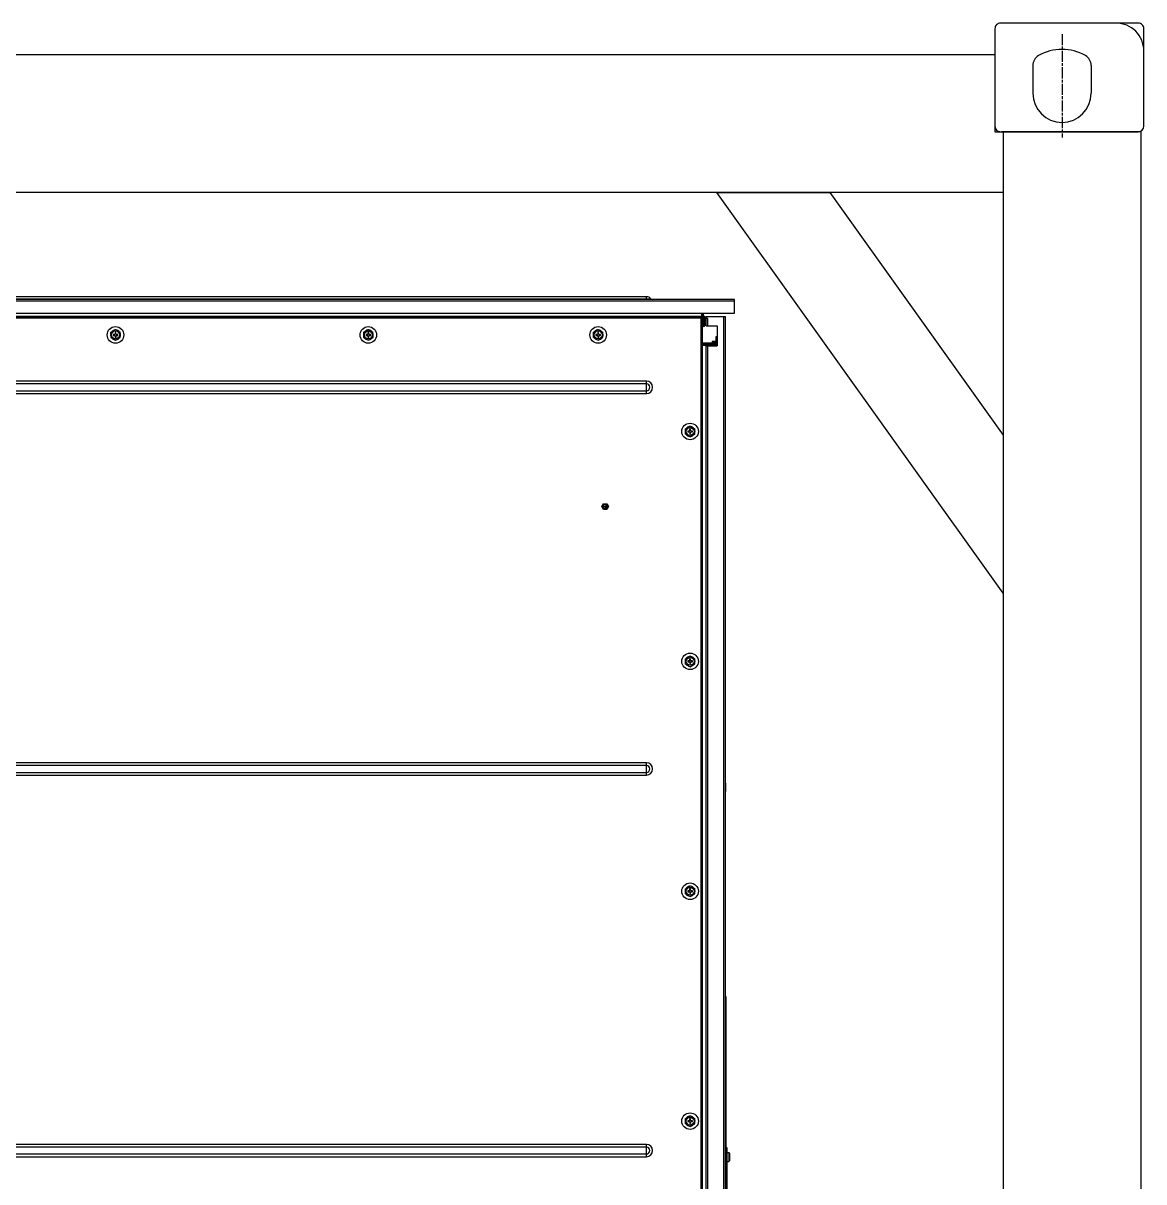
# Model space of a CAD drawing. Extents: x 59521 to 184406, y -1257 to 56672.
# Drawn here: x 80008 to 81227, y 14991 to 16251 of the extents above; entities that cross this region are included whole.
import ezdxf

# ---------------------------------------------------------------- set-up
doc = ezdxf.new("R2010")
doc.units = 0
doc.header["$MEASUREMENT"] = 0
doc.linetypes.add('AM_ISO08W050', pattern=[18, 12, -1.5, 3, -1.5])
doc.layers.get('0').update_dxf_attribs({"linetype": 'CONTINUOUS'})
for name, color, linetype in [('2401-00198_NFH-M5-12_0', 7, 'CONTINUOUS'), ('2401-01089_0', 7, 'CONTINUOUS'), ('2401-01144-S-M6-16HWM_0', 7, 'CONTINUOUS'), ('4208-10637_0', 7, 'CONTINUOUS'), ('4208-10658_0', 7, 'CONTINUOUS'), ('4209-40888_0_0', 7, 'CONTINUOUS'), ('4212-KH002_041_F_0', 7, 'CONTINUOUS'), ('4212-KH011_041_0', 7, 'CONTINUOUS'), ('4215-19370_2_1_0', 7, 'CONTINUOUS'), ('4215-19370_2_2_0', 7, 'CONTINUOUS'), ('4215-19370_2_3_0', 7, 'CONTINUOUS'), ('4215-19372_1_0', 7, 'CONTINUOUS'), ('4215-19375_0', 7, 'CONTINUOUS'), ('4215-19375_1_0', 7, 'CONTINUOUS')]:
    doc.layers.add(name, color=color, linetype=linetype)
for name, color, linetype, lineweight in [('AM_0', 7, 'CONTINUOUS', 30), ('AM_7N', 4, 'AM_ISO08W050', 25), ('THICK', 7, 'CONTINUOUS', 0)]:
    doc.layers.add(name, color=color, linetype=linetype, lineweight=lineweight)

# ---------------------------------------------------------------- blocks, each defined once
blk = doc.blocks.new('A$C2059127E')
at = {"layer": '2401-00198_NFH-M5-12_0', "color": 87, "linetype": 'Continuous'}
for p, q in [((1516.1, 1907.3), (1517.9, 1910.4)), ((1517.9, 1904.1), (1516.1, 1907.3)), ((1517.9, 1910.4), (1521.6, 1910.4)), ((1517.9, 1907.8), (1517.9, 1907.6)), ((1518.6, 1907.8), (1517.9, 1907.8)), ((1517.9, 1907.6), (1518.5, 1907.6)), ((1518, 1907.2), (1517.9, 1907.1)), ((1517.9, 1907.1), (1517.9, 1907)), ((1517.9, 1907), (1517.9, 1907)), ((1517.9, 1907), (1517.9, 1906.9)), ((1517.9, 1906.9), (1518, 1906.8)), ((1521.6, 1904.1), (1517.9, 1904.1)), ((1518.5, 1907.6), (1518, 1907.2)), ((1518, 1907), (1518.1, 1907.1)), ((1518, 1907), (1518, 1907)), ((1518.1, 1906.9), (1518, 1907)), ((1518, 1906.8), (1518.1, 1906.8)), ((1518.1, 1907.1), (1518.6, 1907.6)), ((1518.2, 1906.9), (1518.1, 1906.9)), ((1518.1, 1906.9), (1518.1, 1906.9)), ((1518.1, 1906.8), (1518.2, 1906.8)), ((1518.3, 1906.9), (1518.2, 1906.9)), ((1518.2, 1906.8), (1518.3, 1906.8)), ((1518.4, 1906.9), (1518.3, 1906.9)), ((1518.3, 1906.8), (1518.4, 1906.8)), ((1518.5, 1906.9), (1518.4, 1906.9)), ((1518.4, 1906.8), (1518.5, 1906.8)), ((1518.5, 1907), (1518.5, 1906.9)), ((1518.6, 1907), (1518.5, 1907)), ((1518.5, 1906.8), (1518.6, 1906.9)), ((1518.6, 1907.6), (1518.6, 1907.8)), ((1518.6, 1906.9), (1518.6, 1907)), ((1518.8, 1907.8), (1518.8, 1906.8)), ((1518.9, 1907.8), (1518.8, 1907.8)), ((1518.8, 1906.8), (1518.9, 1906.8)), ((1518.9, 1906.9), (1518.9, 1907.8)), ((1519.1, 1907.1), (1518.9, 1906.9)), ((1518.9, 1906.8), (1519.1, 1906.9)), ((1519.1, 1906.9), (1519.1, 1907.1)), ((1519.2, 1907.4), (1519.2, 1907.4)), ((1519.2, 1907.4), (1519.3, 1907.2)), ((1519.3, 1907.3), (1519.2, 1907.4)), ((1519.3, 1907.2), (1519.2, 1907.1)), ((1519.2, 1907.1), (1519.3, 1907.2)), ((1519.2, 1907.1), (1519.2, 1907.1)), ((1519.3, 1907.4), (1519.3, 1907.3)), ((1519.4, 1907.4), (1519.3, 1907.4)), ((1519.3, 1907.2), (1519.3, 1907)), ((1519.3, 1907), (1519.4, 1907)), ((1519.5, 1907.4), (1519.4, 1907.3)), ((1519.4, 1907.2), (1519.5, 1907.4)), ((1519.4, 1907.3), (1519.4, 1907.4)), ((1519.4, 1907), (1519.4, 1907.2)), ((1519.4, 1907.2), (1519.5, 1907.1)), ((1519.5, 1907.1), (1519.4, 1907.2)), ((1519.5, 1907.4), (1519.5, 1907.4)), ((1519.5, 1907.1), (1519.5, 1907.1)), ((1519.8, 1907.7), (1519.7, 1907.6)), ((1519.7, 1907.6), (1519.7, 1907.5)), ((1519.7, 1907.5), (1519.7, 1907.4)), ((1519.7, 1907.4), (1519.7, 1907.3)), ((1519.7, 1907.3), (1519.8, 1907.2)), ((1519.7, 1906.9), (1519.7, 1906.8)), ((1520.3, 1906.9), (1519.7, 1906.9)), ((1519.7, 1906.8), (1520.4, 1906.8)), ((1519.9, 1907.7), (1519.8, 1907.7)), ((1519.8, 1907.6), (1519.9, 1907.6)), ((1519.8, 1907.5), (1519.8, 1907.6)), ((1519.8, 1907.5), (1519.8, 1907.5)), ((1519.8, 1907.4), (1519.8, 1907.5)), ((1519.8, 1907.3), (1519.8, 1907.4)), ((1519.8, 1907.3), (1519.8, 1907.3)), ((1519.9, 1907.2), (1519.8, 1907.3)), ((1519.8, 1907.2), (1519.9, 1907.1)), ((1520, 1907.8), (1519.9, 1907.7)), ((1519.9, 1907.6), (1520, 1907.6)), ((1520, 1907.2), (1519.9, 1907.2)), ((1519.9, 1907.1), (1520, 1907.1)), ((1520.1, 1907.8), (1520, 1907.8)), ((1520, 1907.6), (1520.1, 1907.6)), ((1520.1, 1907.2), (1520, 1907.2)), ((1520, 1907.1), (1520.1, 1907.1)), ((1520.2, 1907.7), (1520.1, 1907.8)), ((1520.1, 1907.6), (1520.2, 1907.6)), ((1520.2, 1907.2), (1520.1, 1907.2)), ((1520.1, 1907.1), (1520.2, 1907.1)), ((1520.3, 1907.7), (1520.2, 1907.7)), ((1520.2, 1907.6), (1520.3, 1907.6)), ((1520.3, 1907.3), (1520.2, 1907.2)), ((1520.2, 1907.1), (1520.3, 1907.2)), ((1520.4, 1907.6), (1520.3, 1907.7)), ((1520.3, 1907.6), (1520.3, 1907.5)), ((1520.3, 1907.5), (1520.4, 1907.5)), ((1520.4, 1907.3), (1520.3, 1907.3)), ((1520.3, 1907.2), (1520.3, 1906.9)), ((1520.4, 1907.5), (1520.4, 1907.6)), ((1520.4, 1906.8), (1520.4, 1907.3)), ((1520.6, 1907.8), (1520.6, 1906.8)), ((1520.7, 1907.8), (1520.6, 1907.8)), ((1520.6, 1906.8), (1520.8, 1906.8)), ((1521, 1907.8), (1520.7, 1907)), ((1520.7, 1907), (1520.7, 1907.8)), ((1520.8, 1906.8), (1521.1, 1907.6)), ((1521.2, 1907.8), (1521, 1907.8)), ((1521.1, 1907.6), (1521.4, 1906.8)), ((1521.5, 1907), (1521.2, 1907.8)), ((1521.4, 1906.8), (1521.6, 1906.8)), ((1521.5, 1907.8), (1521.5, 1907)), ((1521.6, 1907.8), (1521.5, 1907.8)), ((1521.6, 1910.4), (1523.4, 1907.3)), ((1521.6, 1906.8), (1521.6, 1907.8)), ((1523.4, 1907.3), (1521.6, 1904.1))]:
    blk.add_line(p, q, dxfattribs=at)
at = {"layer": '2401-01089_0', "color": 87, "linetype": 'Continuous'}
for p, q in [((1652.4, 1205), (1654.2, 1205)), ((1655.2, 1204), (1654.2, 1205)), ((1654.2, 1205), (1654.2, 1195)), ((1655.2, 1204), (1655.2, 1196)), ((1652.4, 1195), (1654.2, 1195)), ((1655.2, 1196), (1654.2, 1195))]:
    blk.add_line(p, q, dxfattribs=at)
at = {"layer": '2401-01144-S-M6-16HWM_0', "color": 87, "linetype": 'Continuous'}
for p, q in [((982.2, 2096.8), (987.2, 2099.8)), ((982.3, 2091.1), (982.2, 2096.8)), ((984.7, 2094.5), (984.8, 2093.5)), ((986.2, 2094.5), (984.7, 2094.5)), ((984.8, 2093.5), (986.3, 2093.5)), ((986.7, 2096.5), (986.7, 2095)), ((987.7, 2096.5), (986.7, 2096.5)), ((986.8, 2093), (986.8, 2091.5)), ((987.2, 2099.8), (992.2, 2096.9)), ((987.7, 2095), (987.7, 2096.5)), ((987.8, 2091.5), (987.8, 2093)), ((989.7, 2094.5), (988.2, 2094.5)), ((988.3, 2093.5), (989.8, 2093.5)), ((989.8, 2093.5), (989.7, 2094.5)), ((992.3, 2091.2), (992.2, 2096.9)), ((1257.2, 2096.8), (1262.2, 2099.8)), ((1257.3, 2091.1), (1257.2, 2096.8)), ((1259.7, 2094.5), (1259.8, 2093.5)), ((1261.2, 2094.5), (1259.7, 2094.5)), ((1259.8, 2093.5), (1261.3, 2093.5)), ((1261.7, 2096.5), (1261.7, 2095)), ((1262.7, 2096.5), (1261.7, 2096.5)), ((1261.8, 2093), (1261.8, 2091.5)), ((1262.2, 2099.8), (1267.2, 2096.9)), ((1262.7, 2095), (1262.7, 2096.5)), ((1262.8, 2091.5), (1262.8, 2093)), ((1264.7, 2094.5), (1263.2, 2094.5)), ((1263.3, 2093.5), (1264.8, 2093.5)), ((1264.8, 2093.5), (1264.7, 2094.5)), ((1267.3, 2091.2), (1267.2, 2096.9)), ((1507.2, 2096.8), (1512.2, 2099.8)), ((1507.3, 2091.1), (1507.2, 2096.8)), ((1509.7, 2094.5), (1509.8, 2093.5)), ((1511.2, 2094.5), (1509.7, 2094.5)), ((1509.8, 2093.5), (1511.3, 2093.5)), ((1511.7, 2096.5), (1511.7, 2095)), ((1512.7, 2096.5), (1511.7, 2096.5)), ((1511.8, 2093), (1511.8, 2091.5)), ((1512.2, 2099.8), (1517.2, 2096.9)), ((1512.7, 2095), (1512.7, 2096.5)), ((1512.8, 2091.5), (1512.8, 2093)), ((1514.7, 2094.5), (1513.2, 2094.5)), ((1513.3, 2093.5), (1514.8, 2093.5)), ((1514.8, 2093.5), (1514.7, 2094.5)), ((1517.3, 2091.2), (1517.2, 2096.9)), ((982.3, 2091.1), (987.3, 2088.2)), ((986.8, 2091.5), (987.8, 2091.5)), ((987.3, 2088.2), (992.3, 2091.2)), ((1257.3, 2091.1), (1262.3, 2088.2)), ((1261.8, 2091.5), (1262.8, 2091.5)), ((1262.3, 2088.2), (1267.3, 2091.2)), ((1507.3, 2091.1), (1512.3, 2088.2)), ((1511.8, 2091.5), (1512.8, 2091.5)), ((1512.3, 2088.2), (1517.3, 2091.2)), ((1607.2, 1991.8), (1612.2, 1994.8)), ((1607.3, 1986.1), (1607.2, 1991.8)), ((1611.7, 1991.5), (1611.7, 1990)), ((1612.7, 1991.5), (1611.7, 1991.5)), ((1612.2, 1994.8), (1617.2, 1991.9)), ((1612.7, 1990), (1612.7, 1991.5)), ((1617.3, 1986.2), (1617.2, 1991.9)), ((1607.3, 1986.1), (1612.3, 1983.2)), ((1609.7, 1989.5), (1609.8, 1988.5)), ((1611.2, 1989.5), (1609.7, 1989.5)), ((1609.8, 1988.5), (1611.3, 1988.5)), ((1611.8, 1988), (1611.8, 1986.5)), ((1611.8, 1986.5), (1612.8, 1986.5)), ((1612.3, 1983.2), (1617.3, 1986.2)), ((1612.8, 1986.5), (1612.8, 1988)), ((1614.7, 1989.5), (1613.2, 1989.5)), ((1613.3, 1988.5), (1614.8, 1988.5)), ((1614.8, 1988.5), (1614.7, 1989.5)), ((1607.2, 1741.8), (1612.2, 1744.8)), ((1607.3, 1736.1), (1607.2, 1741.8)), ((1611.2, 1739.5), (1609.7, 1739.5)), ((1609.7, 1739.5), (1609.8, 1738.5)), ((1612.7, 1741.5), (1611.7, 1741.5)), ((1611.7, 1741.5), (1611.7, 1740)), ((1612.2, 1744.8), (1617.2, 1741.9)), ((1612.7, 1740), (1612.7, 1741.5)), ((1614.7, 1739.5), (1613.2, 1739.5)), ((1614.8, 1738.5), (1614.7, 1739.5)), ((1617.3, 1736.2), (1617.2, 1741.9)), ((1607.3, 1736.1), (1612.3, 1733.2)), ((1609.8, 1738.5), (1611.3, 1738.5)), ((1611.8, 1738), (1611.8, 1736.5)), ((1611.8, 1736.5), (1612.8, 1736.5)), ((1612.3, 1733.2), (1617.3, 1736.2)), ((1612.8, 1736.5), (1612.8, 1738)), ((1613.3, 1738.5), (1614.8, 1738.5)), ((1607.2, 1491.8), (1612.2, 1494.8)), ((1607.3, 1486.1), (1607.2, 1491.8)), ((1611.2, 1489.5), (1609.7, 1489.5)), ((1609.7, 1489.5), (1609.8, 1488.5)), ((1609.8, 1488.5), (1611.3, 1488.5)), ((1612.7, 1491.5), (1611.7, 1491.5)), ((1611.7, 1491.5), (1611.7, 1490)), ((1611.8, 1488), (1611.8, 1486.5)), ((1612.2, 1494.8), (1617.2, 1491.9)), ((1612.7, 1490), (1612.7, 1491.5)), ((1612.8, 1486.5), (1612.8, 1488)), ((1614.7, 1489.5), (1613.2, 1489.5)), ((1613.3, 1488.5), (1614.8, 1488.5)), ((1614.8, 1488.5), (1614.7, 1489.5)), ((1617.3, 1486.2), (1617.2, 1491.9)), ((1607.3, 1486.1), (1612.3, 1483.2)), ((1611.8, 1486.5), (1612.8, 1486.5)), ((1612.3, 1483.2), (1617.3, 1486.2)), ((1607.2, 1241.8), (1612.2, 1244.8)), ((1607.3, 1236.1), (1607.2, 1241.8)), ((1607.3, 1236.1), (1612.3, 1233.2)), ((1611.2, 1239.5), (1609.7, 1239.5)), ((1609.7, 1239.5), (1609.8, 1238.5)), ((1609.8, 1238.5), (1611.3, 1238.5)), ((1612.7, 1241.5), (1611.7, 1241.5)), ((1611.7, 1241.5), (1611.7, 1240)), ((1611.8, 1238), (1611.8, 1236.5)), ((1611.8, 1236.5), (1612.8, 1236.5)), ((1612.2, 1244.8), (1617.2, 1241.9)), ((1612.3, 1233.2), (1617.3, 1236.2)), ((1612.7, 1240), (1612.7, 1241.5)), ((1612.8, 1236.5), (1612.8, 1238)), ((1614.7, 1239.5), (1613.2, 1239.5)), ((1613.3, 1238.5), (1614.8, 1238.5)), ((1614.8, 1238.5), (1614.7, 1239.5)), ((1617.3, 1236.2), (1617.2, 1241.9))]:
    blk.add_line(p, q, dxfattribs=at)
for centre, radius in [((987.2, 2094), 9), ((987.2, 2094), 4.25), ((1262.2, 2094), 9), ((1262.2, 2094), 4.25), ((1512.2, 2094), 9), ((1512.2, 2094), 4.25), ((1612.2, 1989), 9), ((1612.2, 1989), 4.25), ((1612.2, 1739), 9), ((1612.2, 1739), 4.25), ((1612.2, 1489), 9), ((1612.2, 1489), 4.25), ((1612.2, 1239), 9), ((1612.2, 1239), 4.25)]:
    blk.add_circle(centre, radius, dxfattribs=at)
for centre, radius, start, end in [((987.2, 2094), 5.35, 159.6691, 201.3485), ((987.2, 2094), 5.47, 144.5164, 156.5013), ((987.2, 2094), 5.47, 204.5164, 216.5013), ((987.2, 2094), 5.35, 99.6691, 141.3485), ((986.2, 2095), 0.5, 270.5088, 0.5088), ((986.3, 2093), 0.5, 0.5088, 90.5088), ((987.2, 2094), 5.47, 84.5164, 96.5013), ((988.2, 2095), 0.5, 180.5088, 270.5088), ((988.3, 2093), 0.5, 90.5088, 180.5088), ((987.2, 2094), 5.35, 39.6691, 81.3485), ((987.2, 2094), 5.47, 24.5164, 36.5013), ((987.2, 2094), 5.47, 324.5164, 336.5013), ((987.2, 2094), 5.35, 339.6691, 21.3485), ((1262.2, 2094), 5.35, 159.6691, 201.3485), ((1262.2, 2094), 5.47, 144.5164, 156.5013), ((1262.2, 2094), 5.47, 204.5164, 216.5013), ((1262.2, 2094), 5.35, 99.6691, 141.3485), ((1261.2, 2095), 0.5, 270.5088, 0.5088), ((1261.3, 2093), 0.5, 0.5088, 90.5088), ((1262.2, 2094), 5.47, 84.5164, 96.5013), ((1263.2, 2095), 0.5, 180.5088, 270.5088), ((1263.3, 2093), 0.5, 90.5088, 180.5088), ((1262.2, 2094), 5.35, 39.6691, 81.3485), ((1262.2, 2094), 5.47, 24.5164, 36.5013), ((1262.2, 2094), 5.47, 324.5164, 336.5013), ((1262.2, 2094), 5.35, 339.6691, 21.3485), ((1512.2, 2094), 5.35, 159.6691, 201.3485), ((1512.2, 2094), 5.47, 144.5164, 156.5013), ((1512.2, 2094), 5.47, 204.5164, 216.5013), ((1512.2, 2094), 5.35, 99.6691, 141.3485), ((1511.2, 2095), 0.5, 270.5088, 0.5088), ((1511.3, 2093), 0.5, 0.5088, 90.5088), ((1512.2, 2094), 5.47, 84.5164, 96.5013), ((1513.2, 2095), 0.5, 180.5088, 270.5088), ((1513.3, 2093), 0.5, 90.5088, 180.5088), ((1512.2, 2094), 5.35, 39.6691, 81.3485), ((1512.2, 2094), 5.47, 24.5164, 36.5013), ((1512.2, 2094), 5.47, 324.5164, 336.5013), ((1512.2, 2094), 5.35, 339.6691, 21.3485), ((987.2, 2094), 5.35, 219.6691, 261.3485), ((987.2, 2094), 5.47, 264.5164, 276.5013), ((987.2, 2094), 5.35, 279.6691, 321.3485), ((1262.2, 2094), 5.35, 219.6691, 261.3485), ((1262.2, 2094), 5.47, 264.5164, 276.5013), ((1262.2, 2094), 5.35, 279.6691, 321.3485), ((1512.2, 2094), 5.35, 219.6691, 261.3485), ((1512.2, 2094), 5.47, 264.5164, 276.5013), ((1512.2, 2094), 5.35, 279.6691, 321.3485), ((1612.2, 1989), 5.35, 159.6691, 201.3485), ((1612.2, 1989), 5.47, 144.5164, 156.5013), ((1612.2, 1989), 5.35, 99.6691, 141.3485), ((1612.2, 1989), 5.47, 84.5164, 96.5013), ((1612.2, 1989), 5.35, 39.6691, 81.3485), ((1612.2, 1989), 5.47, 24.5164, 36.5013), ((1612.2, 1989), 5.35, 339.6691, 21.3485), ((1612.2, 1989), 5.47, 204.5164, 216.5013), ((1612.2, 1989), 5.35, 219.6691, 261.3485), ((1611.2, 1990), 0.5, 270.5088, 0.5088), ((1611.3, 1988), 0.5, 0.5088, 90.5088), ((1612.2, 1989), 5.47, 264.5164, 276.5013), ((1613.2, 1990), 0.5, 180.5088, 270.5088), ((1613.3, 1988), 0.5, 90.5088, 180.5088), ((1612.2, 1989), 5.35, 279.6691, 321.3485), ((1612.2, 1989), 5.47, 324.5164, 336.5013), ((1612.2, 1739), 5.35, 159.6691, 201.3485), ((1612.2, 1739), 5.47, 144.5164, 156.5013), ((1612.2, 1739), 5.35, 99.6691, 141.3485), ((1611.2, 1740), 0.5, 270.5088, 0.5088), ((1612.2, 1739), 5.47, 84.5164, 96.5013), ((1613.2, 1740), 0.5, 180.5088, 270.5088), ((1612.2, 1739), 5.35, 39.6691, 81.3485), ((1612.2, 1739), 5.47, 24.5164, 36.5013), ((1612.2, 1739), 5.35, 339.6691, 21.3485), ((1612.2, 1739), 5.47, 204.5164, 216.5013), ((1612.2, 1739), 5.35, 219.6691, 261.3485), ((1611.3, 1738), 0.5, 0.5088, 90.5088), ((1612.2, 1739), 5.47, 264.5164, 276.5013), ((1613.3, 1738), 0.5, 90.5088, 180.5088), ((1612.2, 1739), 5.35, 279.6691, 321.3485), ((1612.2, 1739), 5.47, 324.5164, 336.5013), ((1612.2, 1489), 5.35, 159.6691, 201.3485), ((1612.2, 1489), 5.47, 144.5164, 156.5013), ((1612.2, 1489), 5.35, 99.6691, 141.3485), ((1611.2, 1490), 0.5, 270.5088, 0.5088), ((1611.3, 1488), 0.5, 0.5088, 90.5088), ((1612.2, 1489), 5.47, 84.5164, 96.5013), ((1613.2, 1490), 0.5, 180.5088, 270.5088), ((1613.3, 1488), 0.5, 90.5088, 180.5088), ((1612.2, 1489), 5.35, 39.6691, 81.3485), ((1612.2, 1489), 5.47, 24.5164, 36.5013), ((1612.2, 1489), 5.47, 324.5164, 336.5013), ((1612.2, 1489), 5.35, 339.6691, 21.3485), ((1612.2, 1489), 5.47, 204.5164, 216.5013), ((1612.2, 1489), 5.35, 219.6691, 261.3485), ((1612.2, 1489), 5.47, 264.5164, 276.5013), ((1612.2, 1489), 5.35, 279.6691, 321.3485), ((1612.2, 1239), 5.35, 159.6691, 201.3485), ((1612.2, 1239), 5.47, 144.5164, 156.5013), ((1612.2, 1239), 5.47, 204.5164, 216.5013), ((1612.2, 1239), 5.35, 99.6691, 141.3485), ((1612.2, 1239), 5.35, 219.6691, 261.3485), ((1611.2, 1240), 0.5, 270.5088, 0.5088), ((1611.3, 1238), 0.5, 0.5088, 90.5088), ((1612.2, 1239), 5.47, 84.5164, 96.5013), ((1613.2, 1240), 0.5, 180.5088, 270.5088), ((1613.3, 1238), 0.5, 90.5088, 180.5088), ((1612.2, 1239), 5.35, 39.6691, 81.3485), ((1612.2, 1239), 5.35, 279.6691, 321.3485), ((1612.2, 1239), 5.47, 24.5164, 36.5013), ((1612.2, 1239), 5.47, 324.5164, 336.5013), ((1612.2, 1239), 5.35, 339.6691, 21.3485), ((1612.2, 1239), 5.47, 264.5164, 276.5013)]:
    blk.add_arc(centre, radius, start, end, dxfattribs=at)
at = {"layer": '4208-10637_0', "color": 87, "linetype": 'Continuous'}
for p, q in [((1652.4, 1210), (1651.2, 1210)), ((1652.4, 1112.5), (1652.4, 1210)), ((1652.4, 1202.6), (1651.2, 1202.6)), ((1652.4, 1178.1), (1651.2, 1178.1))]:
    blk.add_line(p, q, dxfattribs=at)
at = {"layer": '4208-10658_0', "color": 87, "linetype": 'Continuous'}
for p, q in [((1651.2, 1374.7), (1650.7, 1374.7)), ((1651.2, 1374.7), (1651.2, 1079.9)), ((1651.2, 1344.7), (1650.7, 1344.7))]:
    blk.add_line(p, q, dxfattribs=at)
at = {"layer": '4209-40888_0_0', "color": 87, "linetype": 'Continuous'}
for p, q in [((1640.2, 2091.8), (1640.2, 2082)), ((1641.7, 2091.8), (1640.2, 2091.8))]:
    blk.add_line(p, q, dxfattribs=at)
at = {"layer": '4212-KH002_041_F_0', "color": 87, "linetype": 'Continuous'}
for p, q in [((1625.2, 2085.5), (1636.2, 2085.5)), ((1640.2, 2084), (1625.2, 2084)), ((1636.2, 2087), (1636.2, 2085.5)), ((1640.2, 2087), (1636.2, 2087)), ((1640.2, 2085.5), (1636.2, 2085.5))]:
    blk.add_line(p, q, dxfattribs=at)
at = {"layer": '4212-KH011_041_0', "color": 87, "linetype": 'Continuous'}
for p, q in [((1640.2, 2082.5), (1625.2, 2082.5)), ((1636.2, 2082), (1636.2, 2082.5))]:
    blk.add_line(p, q, dxfattribs=at)
at = {"layer": '4215-19370_2_1_0', "color": 87, "linetype": 'Continuous'}
for p, q in [((1660.5, 2132.5), (339, 2132.5)), ((1660.5, 2130.8), (339, 2130.8)), ((429.9, 2133.3), (1569.6, 2133.3)), ((1564.7, 2135.5), (434.7, 2135.5)), ((1564.7, 2132.5), (1564.7, 2135.5)), ((1660.5, 2117.5), (1660.5, 2132.5)), ((339, 2117.5), (1660.5, 2117.5))]:
    blk.add_line(p, q, dxfattribs=at)
for centre, radius, start, end in [((1564.7, 2129), 6.5, 41.8103, 90), ((1571.5, 2135), 2.5, 221.8103, 270)]:
    blk.add_arc(centre, radius, start, end, dxfattribs=at)
at = {"layer": '4215-19370_2_2_0', "color": 87, "linetype": 'Continuous'}
for p, q in [((1624.7, 2117.5), (1624.7, 2114.5)), ((374.7, 2114.5), (1624.7, 2114.5)), ((1624.7, 2114.5), (1624.7, 2114))]:
    blk.add_line(p, q, dxfattribs=at)
at = {"layer": '4215-19370_2_3_0', "color": 87, "linetype": 'Continuous'}
for p, q in [((1625.2, 2114), (1625.2, 2117.5)), ((1626.7, 2104.5), (1626.7, 2117.5)), ((1625.2, 2104.5), (1628.2, 2104.5)), ((1626.7, 2114.5), (1628.2, 2114.5)), ((1628.2, 2104.5), (1628.2, 2114.5))]:
    blk.add_line(p, q, dxfattribs=at)
blk.add_arc((1626.7, 2104.5), 1.5, 180, 0, dxfattribs=at)
at = {"layer": '4215-19372_1_0', "color": 87, "linetype": 'Continuous'}
for p, q in [((374.2, 2114), (1625.2, 2114)), ((375.6, 2112.6), (1623.8, 2112.6)), ((1623.8, 2112.6), (1623.8, 1100.5)), ((1623.8, 2112.6), (1625.2, 2112.6)), ((1625.2, 2114), (1625.2, 1100.5)), ((1564.7, 2043.7), (434.7, 2043.7)), ((1564.7, 2030.3), (1564.7, 2043.7)), ((1564.7, 2040.7), (434.7, 2040.7)), ((434.7, 2033.3), (1564.7, 2033.3)), ((434.7, 2030.3), (1564.7, 2030.3)), ((1564.7, 1628.7), (434.7, 1628.7)), ((1564.7, 1625.7), (434.7, 1625.7)), ((1564.7, 1615.3), (1564.7, 1628.7)), ((434.7, 1618.3), (1564.7, 1618.3)), ((434.7, 1615.3), (1564.7, 1615.3)), ((1564.7, 1213.7), (434.7, 1213.7)), ((1564.7, 1210.7), (434.7, 1210.7)), ((1564.7, 1200.3), (1564.7, 1213.7)), ((434.7, 1203.3), (1564.7, 1203.3)), ((434.7, 1200.3), (1564.7, 1200.3))]:
    blk.add_line(p, q, dxfattribs=at)
blk.add_circle((1519.7, 1907.3), 2.5, dxfattribs=at)
for centre, radius in [((1564.7, 2037), 6.71), ((1564.7, 2037), 3.73), ((1564.7, 1622), 6.71), ((1564.7, 1622), 3.73), ((1564.7, 1207), 6.71), ((1564.7, 1207), 3.73)]:
    blk.add_arc(centre, radius, 270, 90, dxfattribs=at)
at = {"layer": '4215-19375_0', "color": 87, "linetype": 'Continuous'}
blk.add_line((1650.7, 1606.7), (1650.7, 1597.6), dxfattribs=at)
at = {"layer": '4215-19375_1_0', "color": 87, "linetype": 'Continuous'}
for p, q in [((1629.7, 2104), (1629.7, 2114)), ((1629.7, 2114), (1650.7, 2114)), ((1631.4, 2111.8), (1629.7, 2111.8)), ((1631.4, 2104), (1631.4, 2111.8)), ((1649, 101), (1649, 2114)), ((1650.7, 101), (1650.7, 2114)), ((1629.7, 2104), (1641.7, 2104)), ((1641.7, 2104), (1641.7, 2082)), ((1629.7, 101), (1629.7, 2082)), ((1629.7, 2082), (1641.7, 2082)), ((1631.4, 103.2), (1631.4, 2082))]:
    blk.add_line(p, q, dxfattribs=at)

msp = doc.modelspace()

# ---------------------------------------------------------------- linework, layer by layer
msp.add_lwpolyline([(81074.111, 15802.551), (81074.111, 15630.504), (80762.666, 16066.528), (80885.556, 16066.528), (81074.111, 15802.551)])
at = {"layer": 'AM_0'}
for p, q in [((81106.361, 16204.37), (81106.361, 16174.278)), ((81169.861, 16204.37), (81169.861, 16174.278))]:
    msp.add_line(p, q, dxfattribs=at)
msp.add_lwpolyline([(81227.111, 16244.528, 0.41421382), (81221.111, 16250.528), (81071.111, 16250.528, 0.41421397), (81065.111, 16244.528), (81065.111, 16138.528, 0.41421407), (81071.111, 16132.528), (81221.111, 16132.528, 0.41421254), (81227.111, 16138.528)], format="xyb", close=True, dxfattribs=at)
for points in [[(81072.111, 13472.528), (81224.111, 13472.528), (81224.111, 16132.528), (81072.111, 16132.528)], [(81074.111, 16132.528), (81074.111, 13472.528)]]:
    msp.add_lwpolyline(points, dxfattribs=at)
for centre, radius, start, end in [((81197.111, 16220.528), 30, 359.9999, 89.99992), ((81138.111, 16171.028), 51, 59.9999, 119.99995), ((81118.861, 16204.37), 12.5, 119.99995, 180), ((81157.361, 16204.37), 12.5, 359.9999, 59.9998), ((81138.111, 16174.278), 31.75, 180, 359.9999)]:
    msp.add_arc(centre, radius, start, end, dxfattribs=at)
at = {"layer": 'AM_7N'}
msp.add_line((81138.111, 16238.528), (81138.111, 16126.028), dxfattribs=at)
at = {"layer": 'THICK', "lineweight": -3}
msp.add_lwpolyline([(81065.111, 16132.528), (81074.111, 16132.528), (81074.111, 16066.528), (78942.111, 16066.528), (78942.111, 16132.528), (78951.111, 16132.528), (78951.111, 16216.528), (81065.111, 16216.528)], close=True, dxfattribs=at)

# ---------------------------------------------------------------- block references
at = {"color": 3}
msp.add_blockref('A$C2059127E', (79121.361, 13817.528), dxfattribs=at)

doc.saveas('drawing.dxf')
